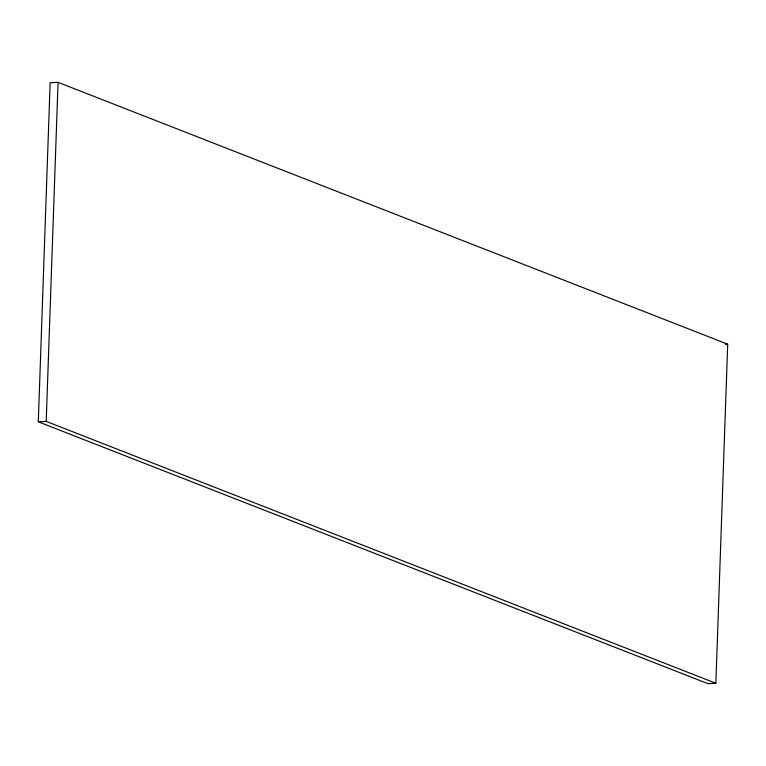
<?xml version="1.0" encoding="UTF-8"?>
<svg xmlns="http://www.w3.org/2000/svg" width="766" height="766" viewBox="0 0 766 766"><rect width="100%" height="100%" fill="white"/><g stroke="black" fill="none" stroke-linecap="round" stroke-linejoin="round"><path stroke-width="1.15" d="M38.3 421.788L50.144 82.738L58.053 82.335L727.7 344.212L715.856 683.262L707.947 683.665L38.3 421.788L46.209 421.386L715.856 683.262M46.209 421.386L58.053 82.335M725.44 344.327L727.7 344.212"/></g></svg>
